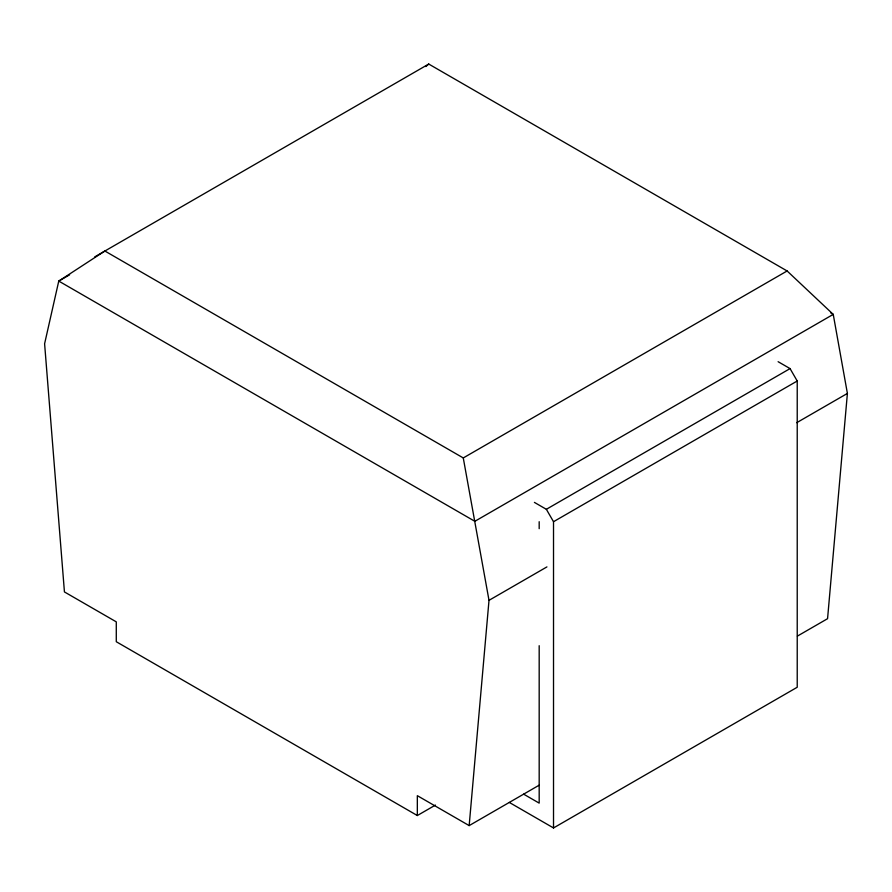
<?xml version="1.0" encoding="UTF-8"?>
<svg xmlns="http://www.w3.org/2000/svg" width="892" height="892" viewBox="0 0 892 892"><rect width="100%" height="100%" fill="white"/><g stroke="black" fill="none" stroke-linecap="round" stroke-linejoin="round"><path stroke-width="1.34" d="M417.333 815.533L417.333 795.675L469.17 825.602L489.006 600.338L463.271 457.942L104.877 251.02L58.761 281.08L44.6 343.766L64.436 591.931L116.283 621.858L116.283 641.727L417.333 815.533L435.43 805.086M94.775 256.863L428.74 64.046L787.123 270.967L833.239 314.385L847.4 393.428L827.564 618.691L797.392 636.107M425.841 66.577L428.74 64.046M69.621 274.814L58.761 281.08L474.845 521.307L833.239 314.385L830.831 312.992M463.271 457.942L787.123 270.967M534.408 502.397L546.35 509.299L790.056 368.597L797.225 381.007L797.225 687.253L553.519 827.954L509.321 802.432M553.519 827.954L553.519 521.708L797.225 381.007M489.006 600.338L546.93 566.899M796.723 422.685L847.4 393.428M469.17 825.602L539.158 785.194M778.114 361.695L790.056 368.597M523.649 794.159L539.181 803.123L539.181 645.697M546.35 509.299L553.519 521.708M539.181 521.708L539.181 528.677"/></g></svg>
